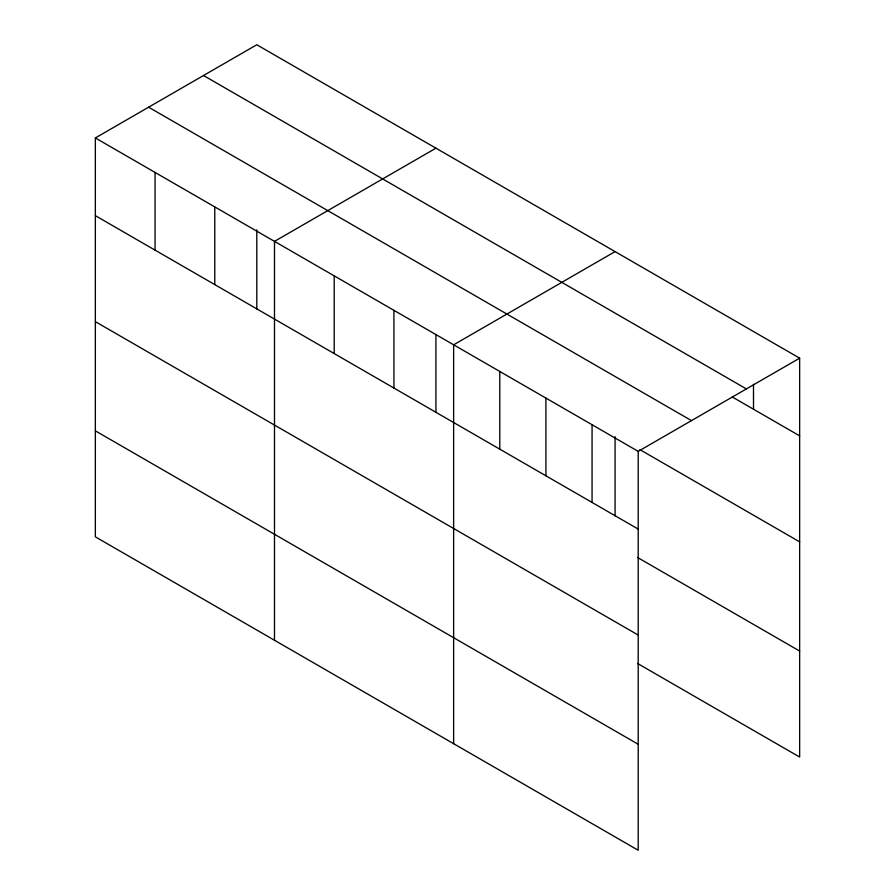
<?xml version="1.0" encoding="UTF-8"?>
<svg xmlns="http://www.w3.org/2000/svg" width="895" height="895" viewBox="0 0 895 895"><rect width="100%" height="100%" fill="white"/><g stroke="black" fill="none" stroke-linecap="round" stroke-linejoin="round"><path stroke-width="1.34" d="M95.351 137.953L638.202 451.371L638.202 850.25L95.351 536.832L95.351 137.953L256.798 44.75L799.649 358.168L799.649 757.047L637.553 663.463M435.932 148.178L274.496 241.381L274.496 640.261M615.078 251.607L453.631 344.81L453.631 743.689M638.202 451.371L799.649 358.168M203.523 75.504L746.374 388.922M732.211 396.933L799.649 435.865M148.626 107.199L691.477 420.616M639.925 449.637L799.649 541.855M95.351 215.661L638.202 529.079M637.553 557.473L799.649 651.057M95.351 321.652L638.202 635.058M95.351 430.853L638.202 744.26M753.5 384.257L753.5 409.228M615.078 436.659L615.078 515.833M592.065 424.733L592.065 502.431M545.916 398.096L545.916 475.793M499.779 371.447L499.779 449.156M435.932 334.596L435.932 412.405M393.923 310.33L393.923 388.038M334.204 275.861L334.204 353.559M256.798 229.802L256.798 308.976M214.778 206.913L214.778 284.61M155.07 172.433L155.07 250.141"/></g></svg>
